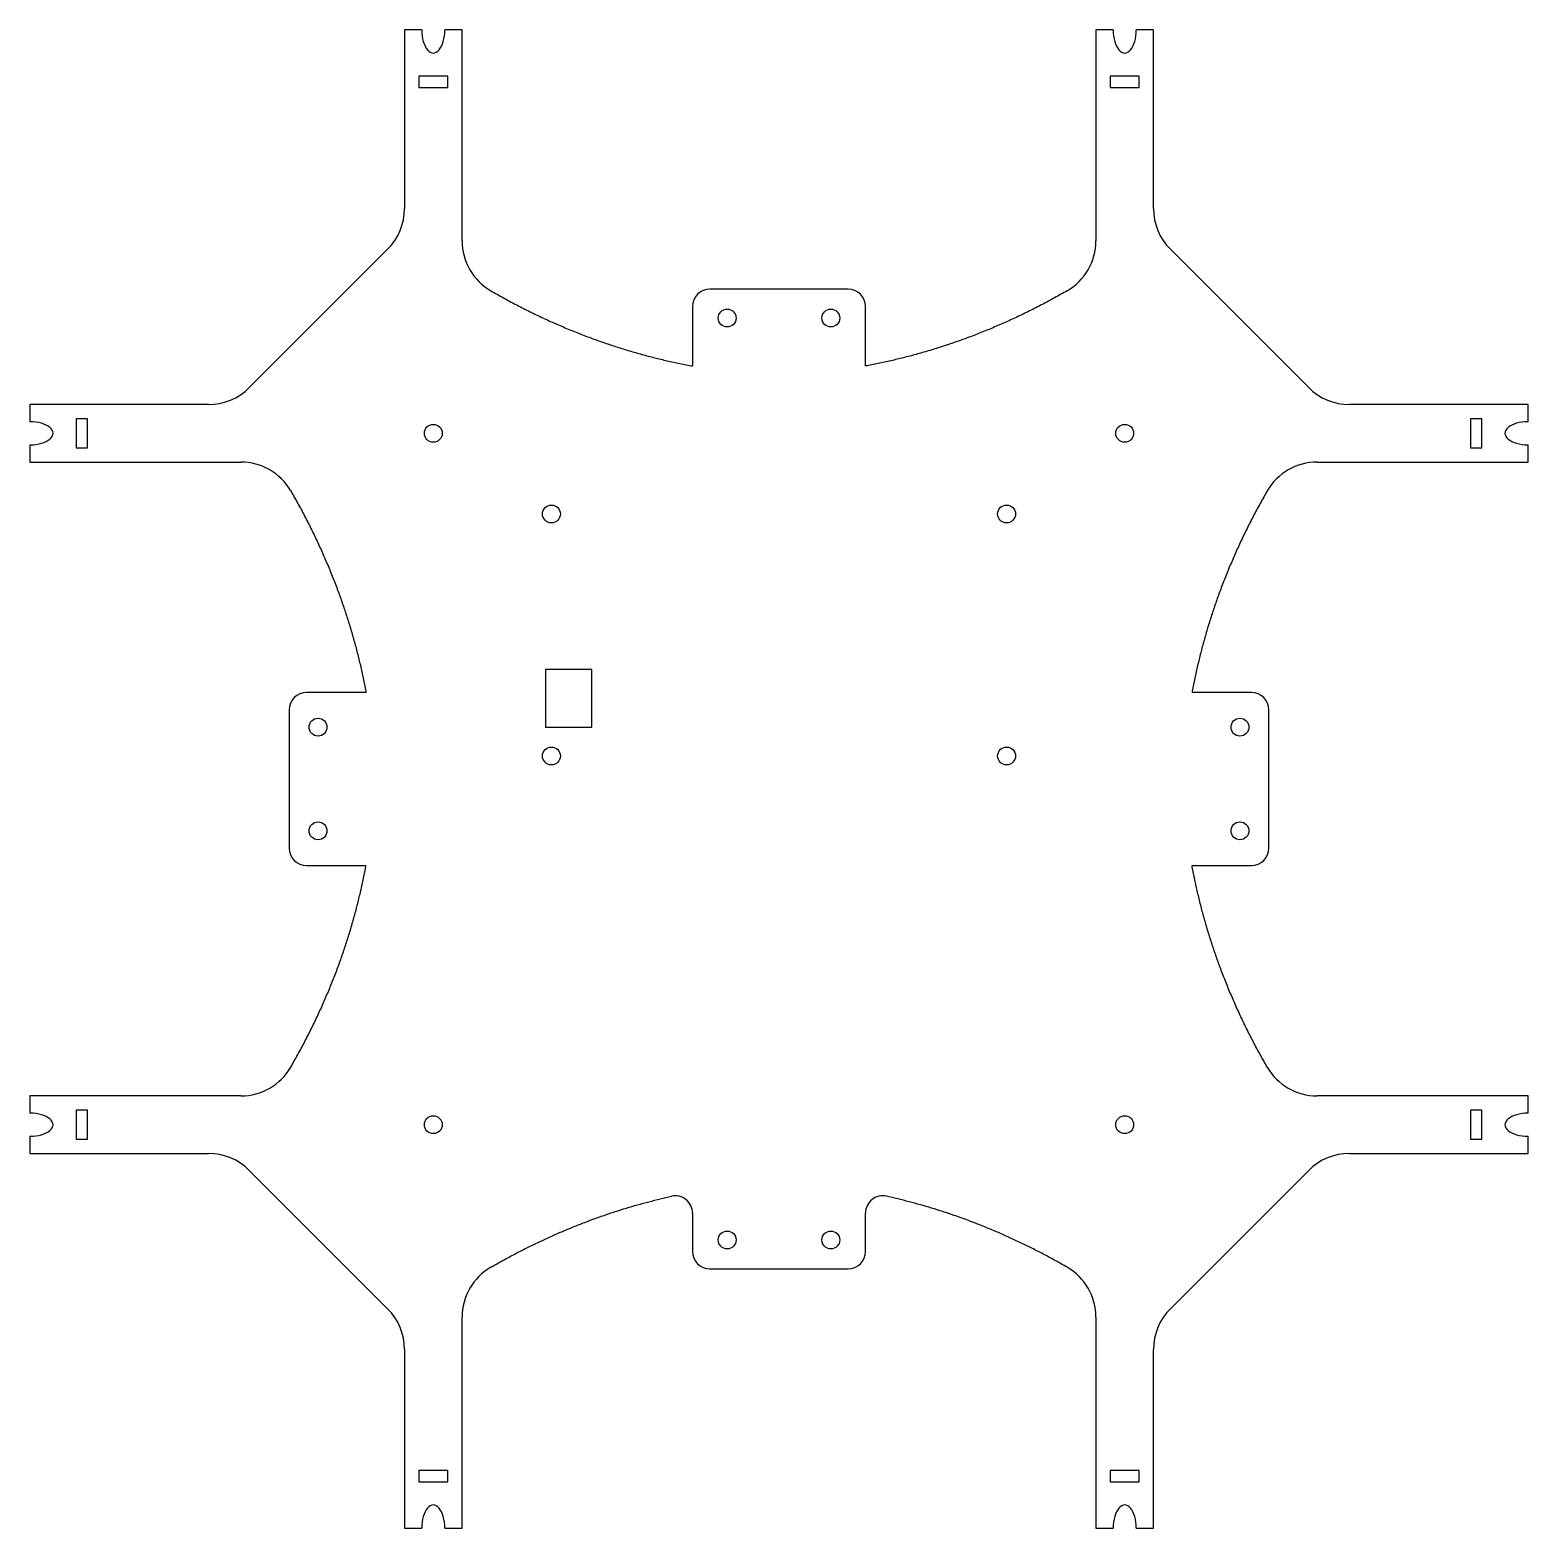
# Model space of a CAD drawing. Header units: millimetres. Extents: x -130 to 130, y -130 to 130.
import ezdxf

# ---------------------------------------------------------------- set-up
doc = ezdxf.new("R2010")
doc.units = ezdxf.units.MM

msp = doc.modelspace()

# ---------------------------------------------------------------- linework, layer by layer
at = {"color": 7, "linetype": 'Continuous', "lineweight": 25}
for p, q in [((-62, 130), (-65, 130)), ((-65, 130), (-65, 99)), ((-55, 130), (-58, 130)), ((-55, 93.39), (-55, 130)), ((58, 130), (55, 130)), ((55, 130), (55, 93.39)), ((65, 130), (62, 130)), ((65, 99), (65, 130)), ((-62.5, 122), (-62.5, 120)), ((-57.5, 122), (-62.5, 122)), ((-62.5, 120), (-57.5, 120)), ((-57.5, 120), (-57.5, 122)), ((62.5, 122), (57.5, 122)), ((57.5, 122), (57.5, 120)), ((57.5, 120), (62.5, 120)), ((62.5, 120), (62.5, 122)), ((-91.93, 67.93), (-67.93, 91.93)), ((67.93, 91.93), (91.93, 67.93)), ((12, 85), (-12, 85)), ((-15, 82), (-15, 71.68)), ((15, 71.68), (15, 82)), ((-99, 65), (-130, 65)), ((-130, 65), (-130, 62)), ((-122, 62.5), (-122, 57.5)), ((-120, 62.5), (-122, 62.5)), ((-120, 57.5), (-120, 62.5)), ((130, 65), (99, 65)), ((120, 62.5), (120, 57.5)), ((122, 62.5), (120, 62.5)), ((122, 57.5), (122, 62.5)), ((130, 62), (130, 65)), ((-130, 58), (-130, 55)), ((-122, 57.5), (-120, 57.5)), ((120, 57.5), (122, 57.5)), ((130, 55), (130, 58)), ((-130, 55), (-93.39, 55)), ((93.39, 55), (130, 55)), ((-40.5, 19), (-40.5, 9)), ((-32.5, 19), (-40.5, 19)), ((-32.5, 9), (-32.5, 19)), ((-71.68, 15), (-82, 15)), ((82, 15), (71.68, 15)), ((-85, 12), (-85, -12)), ((85, -12), (85, 12)), ((-40.5, 9), (-32.5, 9)), ((-82, -15), (-71.68, -15)), ((71.68, -15), (82, -15)), ((-93.39, -55), (-130, -55)), ((-130, -55), (-130, -58)), ((130, -55), (93.39, -55)), ((130, -58), (130, -55)), ((-122, -57.5), (-122, -62.5)), ((-120, -57.5), (-122, -57.5)), ((-120, -62.5), (-120, -57.5)), ((120, -57.5), (120, -62.5)), ((122, -57.5), (120, -57.5)), ((122, -62.5), (122, -57.5)), ((-130, -62), (-130, -65)), ((130, -65), (130, -62)), ((-130, -65), (-99, -65)), ((-122, -62.5), (-120, -62.5)), ((99, -65), (130, -65)), ((120, -62.5), (122, -62.5)), ((-67.93, -91.93), (-91.93, -67.93)), ((91.93, -67.93), (67.93, -91.93)), ((-15, -75.35), (-15, -82)), ((15, -82), (15, -75.35)), ((-12, -85), (12, -85)), ((-55, -130), (-55, -93.39)), ((55, -93.39), (55, -130)), ((-65, -99), (-65, -130)), ((65, -130), (65, -99)), ((-62.5, -120), (-62.5, -122)), ((-57.5, -120), (-62.5, -120)), ((-62.5, -122), (-57.5, -122)), ((-57.5, -122), (-57.5, -120)), ((62.5, -120), (57.5, -120)), ((57.5, -120), (57.5, -122)), ((57.5, -122), (62.5, -122)), ((62.5, -122), (62.5, -120)), ((-65, -130), (-62, -130)), ((-58, -130), (-55, -130)), ((55, -130), (58, -130)), ((62, -130), (65, -130))]:
    msp.add_line(p, q, dxfattribs=at)
for centre in [(-9, 80), (9, 80), (-60, 60), (60, 60), (-39.5, 46), (39.5, 46), (-80, 9), (80, 9), (-39.5, 4), (39.5, 4), (-80, -9), (80, -9), (-60, -60), (60, -60), (-9, -80), (9, -80)]:
    msp.add_circle(centre, 1.55, dxfattribs=at)
for centre, radius, start, end in [((-75, 99), 10, 315, 0), ((75, 99), 10, 180, 225), ((-45, 93.39), 10, 180, 240.0264), ((45, 93.39), 10, 299.9736, 0), ((-12, 82), 3, 90, 180), ((12, 82), 3, 0, 90), ((-99, 75), 10, 270, 315), ((99, 75), 10, 225, 270), ((-93.39, 45), 10, 29.9736, 90), ((93.39, 45), 10, 90, 150.0264), ((-82, 12), 3, 90, 180), ((82, 12), 3, 0, 90), ((-82, -12), 3, 180, 270), ((82, -12), 3, 270, 0), ((-93.39, -45), 10, 270, 330.0264), ((93.39, -45), 10, 209.9736, 270), ((-99, -75), 10, 45, 90), ((99, -75), 10, 90, 135), ((-18, -75.35), 3, 0, 102.48), ((18, -75.35), 3, 77.52, 180), ((-12, -82), 3, 180, 270), ((12, -82), 3, 270, 0), ((-45, -93.39), 10, 119.9736, 180), ((45, -93.39), 10, 0, 60.0264), ((-75, -99), 10, 0, 45), ((75, -99), 10, 135, 180)]:
    msp.add_arc(centre, radius, start, end, dxfattribs=at)
for centre, major_axis in [((-60, 130), (0, 4)), ((60, 130), (0, 4)), ((-130, 60), (-4, 0)), ((130, 60), (4, 0)), ((-130, -60), (-4, 0)), ((130, -60), (4, 0)), ((-60, -130), (0, -4)), ((60, -130), (0, -4))]:
    msp.add_ellipse(centre, major_axis=major_axis, ratio=0.5, start_param=1.570796, end_param=4.712389, dxfattribs=at)
for points in [[(-50, 84.73), (-33.18, 75.03), (-15, 71.68)], [(50, 84.73), (33.18, 75.03), (15, 71.68)], [(-84.73, 50), (-75.03, 33.18), (-71.68, 15)], [(84.73, 50), (75.03, 33.18), (71.68, 15)], [(-84.73, -50), (-75.03, -33.18), (-71.68, -15)], [(84.73, -50), (75.03, -33.18), (71.68, -15)], [(-50, -84.73), (-34.87, -76.01), (-18.65, -72.42)], [(50, -84.73), (34.87, -76.01), (18.65, -72.42)]]:
    msp.add_open_spline(points, degree=2, dxfattribs=at)

doc.saveas('drawing.dxf')
